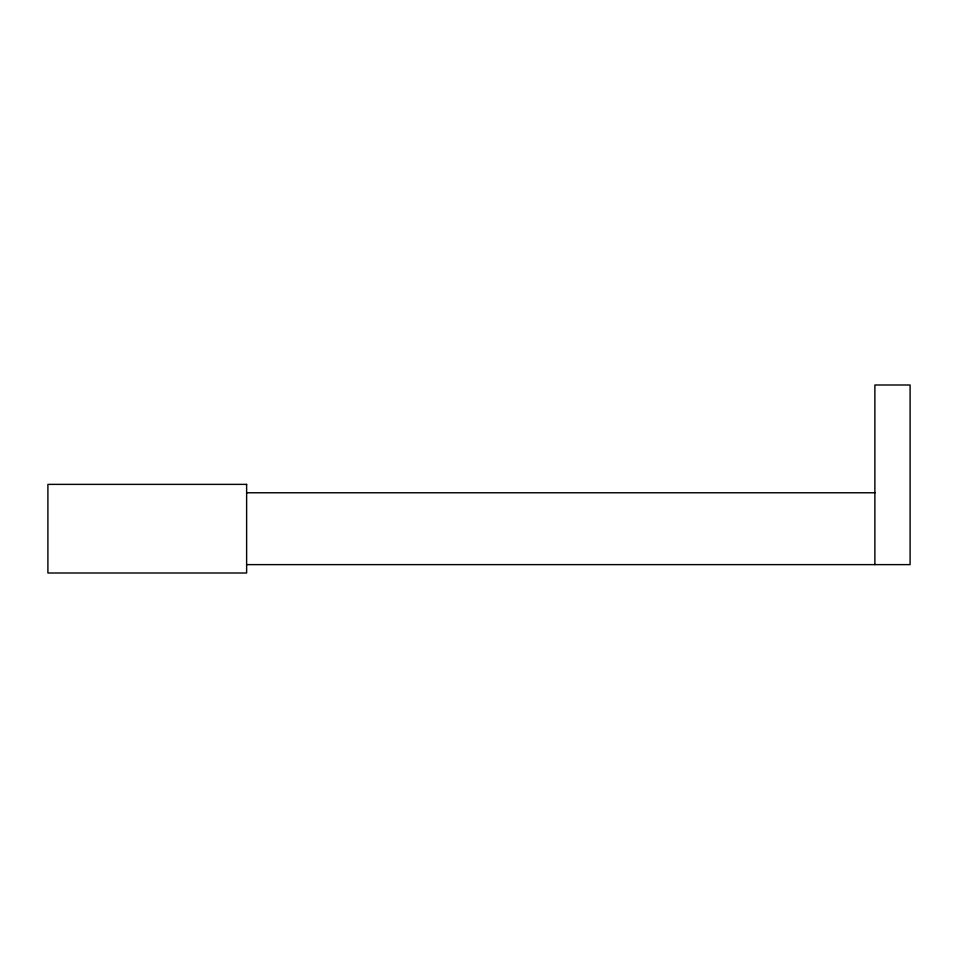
<?xml version="1.0" encoding="UTF-8"?>
<svg xmlns="http://www.w3.org/2000/svg" width="958" height="958" viewBox="0 0 958 958"><rect width="100%" height="100%" fill="white"/><g stroke="black" fill="none" stroke-linecap="round" stroke-linejoin="round"><path stroke-width="1.44" d="M246.625 492.771L874.882 492.771M246.625 564.621L910.1 564.621L910.1 384.996L874.882 384.996L874.882 564.621M246.625 484.377L47.9 484.377L47.9 573.004L246.625 573.004L246.625 484.377"/></g></svg>
